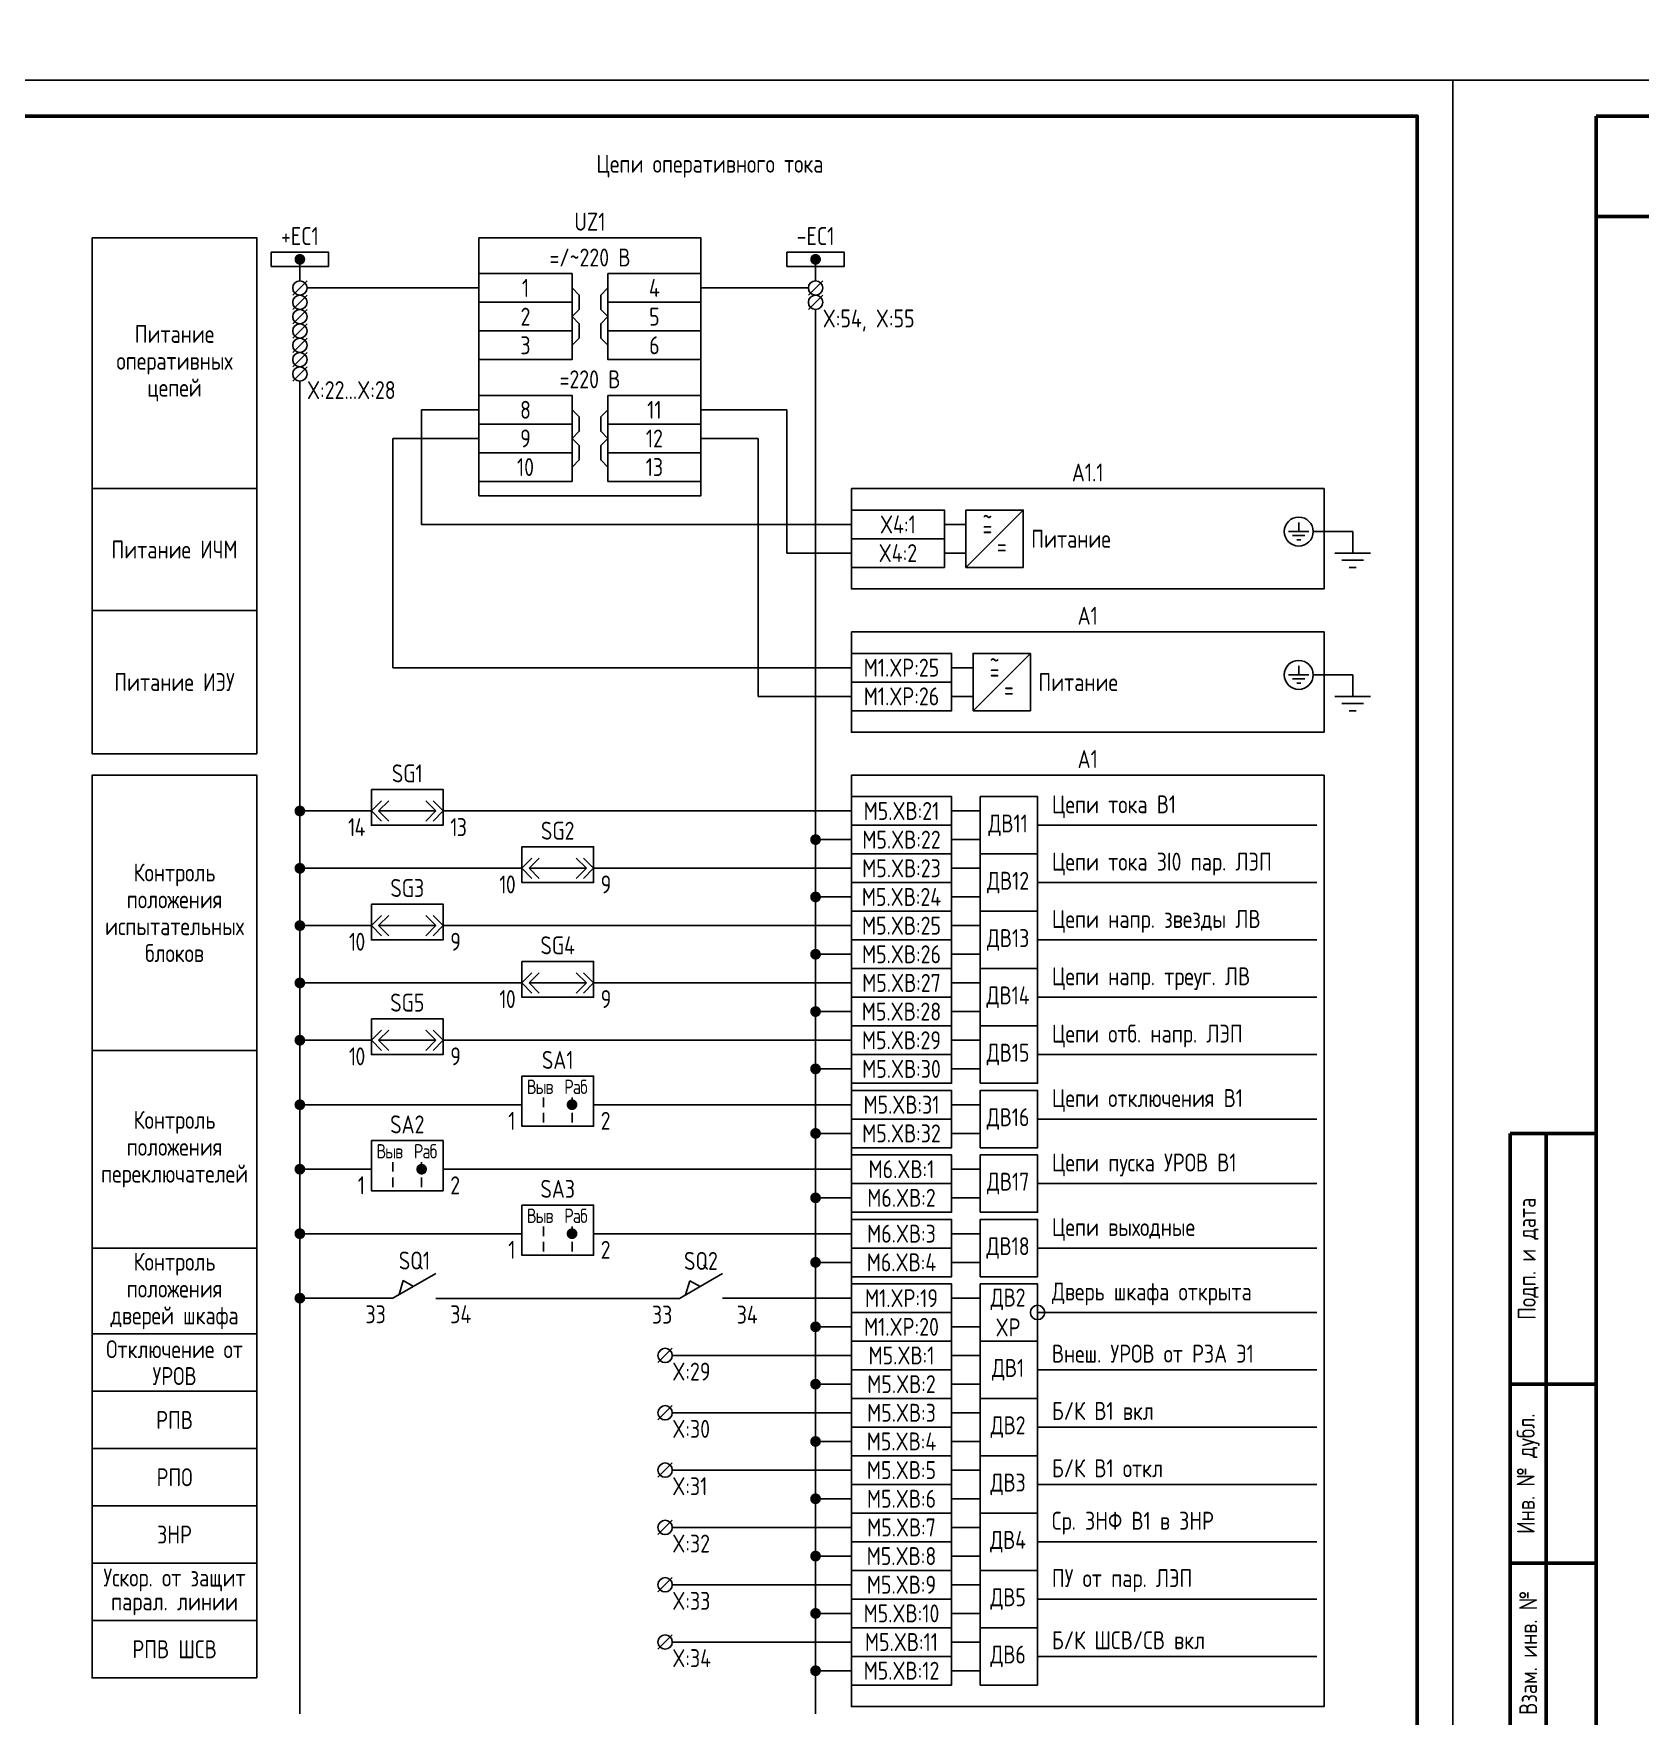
# Model space of a CAD drawing. Header units: millimetres. Extents: x -863 to 2106, y -90 to 586.
# Drawn here: x 221.8 to 446.2, y 68.6 to 303.5 of the extents above; entities that cross this region are included whole.
import ezdxf

# ---------------------------------------------------------------- set-up
doc = ezdxf.new("R2010")
doc.units = ezdxf.units.MM
doc.styles.add('Gost_type_A', font='GOST_0.TTF')

# ---------------------------------------------------------------- blocks, each defined once
blk = doc.blocks.new('Формат_А3')
blk.add_lwpolyline([(-420, 297), (0, 297), (0, 0), (-420, 0)], close=True)
at = {"lineweight": 50}
blk.add_lwpolyline([(-400, 292), (-5, 292), (-5, 5), (-400, 5)], close=True, dxfattribs=at)
blk = doc.blocks.new('Штамп угловой верхний')
at = {"lineweight": 50}
blk.add_lwpolyline([(0, 0), (70, 0), (70, -14), (0, -14)], close=True, dxfattribs=at)
blk = doc.blocks.new('Штамп левый нижний')
at = {"lineweight": 50}
for points in [[(-12, 145), (-7, 145), (-7, 110), (-12, 110)], [(-7, 145), (0, 145), (0, 110), (-7, 110)], [(-12, 110), (-7, 110), (-7, 85), (-12, 85)], [(-7, 110), (0, 110), (0, 85), (-7, 85)], [(-12, 85), (-7, 85), (-7, 60), (-12, 60)], [(-7, 85), (0, 85), (0, 60), (-7, 60)], [(-12, 60), (-7, 60), (-7, 25), (-12, 25)], [(-7, 60), (0, 60), (0, 25), (-7, 25)], [(-12, 25), (-7, 25), (-7, 0), (-12, 0)], [(-7, 25), (0, 25), (0, 0), (-7, 0)]]:
    blk.add_lwpolyline(points, close=True, dxfattribs=at)
at = {"char_height": 2.5, "attachment_point": 5, "rotation": 90, "style": 'Gost_type_A'}
for s, insert, width in [('Подп. и дата', (-9.5, 127.5), 35), ('Инв. № дубл.', (-9.5, 97.5), 25), ('Взам. инв. №', (-9.5, 72.5), 25), ('Подп. и дата', (-9.5, 42.5), 35), ('Инв. N подл.', (-9.5, 12.5), 25)]:
    blk.add_mtext(s, dxfattribs=dict(at, insert=insert, width=width))
blk = doc.blocks.new('POINT')
at = {"const_width": 0.75}
blk.add_lwpolyline([(-0.375, 0, 1), (0.375, 0, 1)], format="xyb", close=True, dxfattribs=at)
blk = doc.blocks.new('Шинка')
blk.add_lwpolyline([(-4, 1), (4, 1), (4, -1), (-4, -1)], close=True)
blk.add_blockref('POINT', (0, 0))
blk = doc.blocks.new('БИ_разъем')
for p, q in [((0, 0), (1.41, 1.41)), ((0, 0), (1.41, 1.41)), ((0, 0), (1.41, -1.41)), ((0, 0), (1.41, -1.41)), ((1, 0), (2.41, 1.41)), ((1, 0), (2.41, -1.41)), ((1, 0), (9, 0)), ((9, 0), (7.59, 1.41)), ((9, 0), (7.59, -1.41)), ((10, 0), (8.59, 1.41)), ((10, 0), (8.59, 1.41)), ((10, 0), (8.59, -1.41)), ((10, 0), (8.59, -1.41))]:
    blk.add_line(p, q)
blk = doc.blocks.new('Переключатель_положение')
for p, q in [((2, 1), (2, -0.34)), ((2, -1.14), (2, -2.49))]:
    blk.add_line(p, q)

msp = doc.modelspace()

# ---------------------------------------------------------------- linework, layer by layer
for p, q in [((259, 272), (259, 269)), ((331, 272), (331, 269)), ((260, 269), (258, 267)), ((260.01, 268), (284, 268)), ((315, 268), (330, 268)), ((332, 269), (330, 267)), ((260, 267), (258, 265)), ((332, 267), (330, 265)), ((260, 265), (258, 263)), ((331, 265), (331, 69)), ((260, 263), (258, 261)), ((260, 261), (258, 259)), ((260, 259), (258, 257)), ((260, 257), (258, 255)), ((259, 255), (259, 69)), ((284, 251), (276, 251)), ((276, 251), (276, 235)), ((315, 251), (327, 251)), ((327, 231), (327, 251)), ((272, 247), (272, 215)), ((284, 247), (272, 247)), ((315, 247), (323, 247)), ((323, 211), (323, 247)), ((336, 235), (276, 235)), ((352, 229), (352, 237)), ((352, 229), (360, 237)), ((400.48, 234), (406, 234)), ((336, 231), (327, 231)), ((353, 209), (353, 217)), ((353, 209), (361, 217)), ((336, 215), (272, 215)), ((400.48, 214), (406, 214)), ((336, 211), (323, 211)), ((269, 195), (259, 195)), ((279, 195), (336, 195)), ((350, 195), (354, 195)), ((362, 193), (401, 193)), ((331, 191), (336, 191)), ((350, 191), (354, 191)), ((290, 187), (259, 187)), ((300, 187), (336, 187)), ((350, 187), (354, 187)), ((362, 185), (401, 185)), ((331, 183), (336, 183)), ((350, 183), (354, 183)), ((269, 179), (259, 179)), ((279, 179), (336, 179)), ((350, 179), (354, 179)), ((362, 177), (401, 177)), ((331, 175), (336, 175)), ((350, 175), (354, 175)), ((290, 171), (259, 171)), ((300, 171), (336, 171)), ((350, 171), (354, 171)), ((331, 167), (336, 167)), ((350, 167), (354, 167)), ((362, 169), (401, 169)), ((269, 163), (259, 163)), ((279, 163), (336, 163)), ((350, 163), (354, 163)), ((362, 161), (401, 161)), ((331, 159), (336, 159)), ((350, 159), (354, 159)), ((259, 154), (290, 154)), ((300, 154), (336, 154)), ((350, 154), (354, 154)), ((362, 152), (401, 152)), ((331, 150), (336, 150)), ((331, 150), (336, 150)), ((350, 150), (354, 150)), ((269, 145), (259, 145)), ((279, 145), (336, 145)), ((350, 145), (354, 145)), ((331, 141), (336, 141)), ((331, 141), (336, 141)), ((350, 141), (354, 141)), ((362, 143), (401, 143)), ((259, 136), (290, 136)), ((300, 136), (336, 136)), ((350, 136), (354, 136)), ((362, 134), (401, 134)), ((331, 132), (336, 132)), ((331, 132), (336, 132)), ((350, 132), (354, 132)), ((272, 127), (278, 130.46)), ((272.86, 127.5), (273.43, 129.48)), ((273.43, 129.48), (274.87, 128.65)), ((312, 126.95), (318, 130.42)), ((312.86, 127.45), (313.43, 129.44)), ((313.43, 129.44), (314.87, 128.61)), ((272, 127), (259, 127)), ((312, 126.95), (278, 126.95)), ((318, 127), (336, 127)), ((350, 127), (354, 127)), ((362, 125), (401, 125)), ((331, 123), (336, 123)), ((331, 123), (336, 123)), ((350, 123), (354, 123)), ((311, 120), (309, 118)), ((336, 119), (311, 119)), ((350, 119), (354, 119)), ((362, 117), (401, 117)), ((331, 115), (336, 115)), ((331, 115), (336, 115)), ((350, 115), (354, 115)), ((311, 112), (309, 110)), ((336, 111), (311, 111)), ((350, 111), (354, 111)), ((362, 109), (401, 109)), ((331, 107), (336, 107)), ((331, 107), (336, 107)), ((350, 107), (354, 107)), ((311, 104), (309, 102)), ((336, 103), (311, 103)), ((350, 103), (354, 103)), ((362, 101), (401, 101)), ((331, 99), (336, 99)), ((331, 99), (336, 99)), ((350, 99), (354, 99)), ((311, 96), (309, 94)), ((336, 95), (311, 95)), ((350, 95), (354, 95)), ((362, 93), (401, 93)), ((331, 91), (336, 91)), ((331, 91), (336, 91)), ((350, 91), (354, 91)), ((311, 88), (309, 86)), ((336, 87), (311, 87)), ((350, 87), (354, 87)), ((362, 85), (401, 85)), ((331, 83), (336, 83)), ((331, 83), (336, 83)), ((350, 83), (354, 83)), ((311, 80), (309, 78)), ((336, 79), (311, 79)), ((350, 79), (354, 79)), ((362, 77), (401, 77)), ((331, 75), (336, 75)), ((331, 75), (336, 75)), ((350, 75), (354, 75))]:
    msp.add_line(p, q)
at = {"ltscale": 4}
for p, q in [((349, 235), (352, 235)), ((349, 231), (352, 231)), ((350, 215), (353, 215)), ((350, 211), (353, 211))]:
    msp.add_line(p, q, dxfattribs=at)
at = {"ltscale": 4.32}
for p, q in [((398.46, 235.28), (398.46, 234)), ((399.89, 234), (397.04, 234)), ((399.32, 233.43), (397.61, 233.43)), ((398.75, 232.86), (398.18, 232.86)), ((406, 234), (406, 231)), ((408.5, 231), (403.5, 231)), ((407.5, 230), (404.5, 230)), ((406.5, 229), (405.5, 229)), ((399.89, 214), (397.04, 214)), ((398.46, 215.28), (398.46, 214)), ((406, 214), (406, 211)), ((399.32, 213.43), (397.61, 213.43)), ((398.75, 212.86), (398.18, 212.86)), ((408.5, 211), (403.5, 211)), ((407.5, 210), (404.5, 210)), ((406.5, 209), (405.5, 209))]:
    msp.add_line(p, q, dxfattribs=at)
for points in [[(0, 513), (761, 513), (761, 297), (0, 297)], [(253, 240), (230, 240), (230, 275), (253, 275)], [(284, 275), (315, 275), (315, 239), (284, 239)], [(284, 270), (297, 270), (297, 266), (284, 266)], [(302, 270), (315, 270), (315, 266), (302, 266)], [(284, 266), (297, 266), (297, 262), (284, 262)], [(302, 266), (315, 266), (315, 262), (302, 262)], [(284, 262), (297, 262), (297, 258), (284, 258)], [(302, 262), (315, 262), (315, 258), (302, 258)], [(284, 253), (297, 253), (297, 249), (284, 249)], [(302, 253), (315, 253), (315, 249), (302, 249)], [(284, 249), (297, 249), (297, 245), (284, 245)], [(302, 249), (315, 249), (315, 245), (302, 245)], [(284, 245), (297, 245), (297, 241), (284, 241)], [(302, 245), (315, 245), (315, 241), (302, 241)], [(253, 223), (230, 223), (230, 240), (253, 240)], [(336, 240), (402, 240), (402, 226), (336, 226)], [(336, 237), (349, 237), (349, 233), (336, 233)], [(336, 233), (349, 233), (349, 229), (336, 229)], [(253, 203), (230, 203), (230, 223), (253, 223)], [(336, 220), (402, 220), (402, 206), (336, 206)], [(336, 217), (350, 217), (350, 213), (336, 213)], [(336, 213), (350, 213), (350, 209), (336, 209)], [(253, 161.59), (230, 161.59), (230, 200), (253, 200)], [(336, 200), (402, 200), (402, 70), (336, 70)], [(269, 198), (279, 198), (279, 193), (269, 193)], [(336, 197), (350, 197), (350, 193), (336, 193)], [(336, 193), (350, 193), (350, 189), (336, 189)], [(290, 190), (300, 190), (300, 185), (290, 185)], [(336, 189), (350, 189), (350, 185), (336, 185)], [(336, 185), (350, 185), (350, 181), (336, 181)], [(269, 182), (279, 182), (279, 177), (269, 177)], [(336, 181), (350, 181), (350, 177), (336, 177)], [(336, 177), (350, 177), (350, 173), (336, 173)], [(290, 174), (300, 174), (300, 169), (290, 169)], [(336, 173), (350, 173), (350, 169), (336, 169)], [(336, 169), (350, 169), (350, 165), (336, 165)], [(269, 166), (279, 166), (279, 161), (269, 161)], [(336, 165), (350, 165), (350, 161), (336, 161)], [(253, 161.59), (230, 161.59), (230, 134), (253, 134)], [(336, 161), (350, 161), (350, 157), (336, 157)], [(290, 158), (300, 158), (300, 151), (290, 151)], [(336, 156), (350, 156), (350, 152), (336, 152)], [(336, 152), (350, 152), (350, 148), (336, 148)], [(269, 149), (279, 149), (279, 142), (269, 142)], [(336, 147), (350, 147), (350, 143), (336, 143)], [(336, 143), (350, 143), (350, 139), (336, 139)], [(290, 140), (300, 140), (300, 133), (290, 133)], [(336, 138), (350, 138), (350, 134), (336, 134)], [(253, 122), (230, 122), (230, 134), (253, 134)], [(336, 134), (350, 134), (350, 130), (336, 130)], [(336, 129), (350, 129), (350, 125), (336, 125)], [(336, 125), (350, 125), (350, 121), (336, 121)], [(253, 114), (230, 114), (230, 122), (253, 122)], [(336, 121), (350, 121), (350, 117), (336, 117)], [(336, 117), (350, 117), (350, 113), (336, 113)], [(253, 106), (230, 106), (230, 114), (253, 114)], [(336, 113), (350, 113), (350, 109), (336, 109)], [(336, 109), (350, 109), (350, 105), (336, 105)], [(253, 98), (230, 98), (230, 106), (253, 106)], [(336, 105), (350, 105), (350, 101), (336, 101)], [(336, 101), (350, 101), (350, 97), (336, 97)], [(253, 90), (230, 90), (230, 98), (253, 98)], [(336, 97), (350, 97), (350, 93), (336, 93)], [(336, 93), (350, 93), (350, 89), (336, 89)], [(253, 82), (230, 82), (230, 90), (253, 90)], [(336, 89), (350, 89), (350, 85), (336, 85)], [(336, 85), (350, 85), (350, 81), (336, 81)], [(253, 74), (230, 74), (230, 82), (253, 82)], [(336, 81), (350, 81), (350, 77), (336, 77)], [(336, 77), (350, 77), (350, 73), (336, 73)]]:
    msp.add_lwpolyline(points, close=True)
for points in [[(297, 268), (298, 267), (298, 265), (297, 264)], [(302, 268), (301, 267), (301, 265), (302, 264)], [(297, 264), (298, 263), (298, 261), (297, 260)], [(302, 264), (301, 263), (301, 261), (302, 260)], [(297, 251), (298, 250), (298, 248), (297, 247)], [(302, 251), (301, 250), (301, 248), (302, 247)], [(297, 247), (298, 246), (298, 244), (297, 243)], [(302, 247), (301, 246), (301, 244), (302, 243)]]:
    msp.add_lwpolyline(points)
at = {"ltscale": 4}
for points in [[(352, 229), (360, 229), (360, 237), (352, 237)], [(353, 209), (361, 209), (361, 217), (353, 217)], [(354, 189), (362, 189), (362, 197), (354, 197)], [(354, 181), (362, 181), (362, 189), (354, 189)], [(354, 173), (362, 173), (362, 181), (354, 181)], [(354, 165), (362, 165), (362, 173), (354, 173)], [(354, 157), (362, 157), (362, 165), (354, 165)], [(354, 148), (362, 148), (362, 156), (354, 156)], [(354, 139), (362, 139), (362, 147), (354, 147)], [(354, 130), (362, 130), (362, 138), (354, 138)], [(354, 121), (362, 121), (362, 129), (354, 129)], [(354, 113), (362, 113), (362, 121), (354, 121)], [(354, 105), (362, 105), (362, 113), (354, 113)], [(354, 97), (362, 97), (362, 105), (354, 105)], [(354, 89), (362, 89), (362, 97), (354, 97)], [(354, 81), (362, 81), (362, 89), (354, 89)], [(354, 73), (362, 73), (362, 81), (354, 81)]]:
    msp.add_lwpolyline(points, close=True, dxfattribs=at)
for centre, radius in [((259, 268), 1), ((331, 268), 1), ((259, 266), 1), ((331, 266), 1), ((259, 264), 1), ((259, 262), 1), ((259, 260), 1), ((259, 258), 1), ((259, 256), 1), ((398.46, 234), 2.02), ((398.46, 214), 2.02), ((362, 125), 1), ((310, 119), 1), ((310, 111), 1), ((310, 103), 1), ((310, 95), 1), ((310, 87), 1), ((310, 79), 1)]:
    msp.add_circle(centre, radius)

# ---------------------------------------------------------------- block references
at = {"color": 1}
for name, p in [('Формат_А3', (420, 0)), ('Формат_А3', (840, 0)), ('Штамп левый нижний', (440, 5))]:
    msp.add_blockref(name, p, dxfattribs=at)
for name, p in [('Штамп угловой верхний', (440, 292)), ('Шинка', (259, 272)), ('Шинка', (331, 272)), ('POINT', (259, 195)), ('БИ_разъем', (269, 195)), ('POINT', (331, 191)), ('БИ_разъем', (290, 187)), ('POINT', (259, 187)), ('POINT', (331, 183)), ('POINT', (259, 179)), ('БИ_разъем', (269, 179)), ('POINT', (331, 175)), ('POINT', (259, 171)), ('БИ_разъем', (290, 171)), ('POINT', (331, 167)), ('БИ_разъем', (269, 163)), ('POINT', (259, 163)), ('POINT', (331, 159)), ('POINT', (259, 154)), ('Переключатель_положение', (291, 154)), ('POINT', (297, 154)), ('Переключатель_положение', (295, 154)), ('POINT', (331, 150)), ('POINT', (331, 150)), ('POINT', (259, 145)), ('Переключатель_положение', (270, 145)), ('POINT', (276, 145)), ('Переключатель_положение', (274, 145)), ('POINT', (331, 141)), ('POINT', (331, 141)), ('POINT', (259, 136)), ('Переключатель_положение', (291, 136)), ('POINT', (297, 136)), ('Переключатель_положение', (295, 136)), ('POINT', (331, 132)), ('POINT', (331, 132)), ('POINT', (259, 127)), ('POINT', (331, 123)), ('POINT', (331, 123)), ('POINT', (331, 115)), ('POINT', (331, 115)), ('POINT', (331, 107)), ('POINT', (331, 107)), ('POINT', (331, 99)), ('POINT', (331, 99)), ('POINT', (331, 91)), ('POINT', (331, 91)), ('POINT', (331, 83)), ('POINT', (331, 83)), ('POINT', (331, 75)), ('POINT', (331, 75))]:
    msp.add_blockref(name, p)

# ---------------------------------------------------------------- texts
at = {"char_height": 2.5, "style": 'Gost_type_A'}
for s, insert, width, attachment_point, line_spacing_factor in [('Цепи оперативного тока', (316.25, 285), 197.5, 5, 0.9), ('UZ1', (299.5, 276), 31, 8, 0.9), ('=/~220 В', (299.5, 271), 31, 8, 0.9), ('X:54, X:55', (332, 265), 16, 1, 0.9), ('Питание оперативных цепей', (241.5, 257.5), 23, 5, 0.9), ('=220 В', (299.5, 254), 31, 8, 0.9), ('X:22...X:28', (260, 255), 16, 1, 0.9), ('A1.1', (369, 241), 66, 8, 0.9), ('Питание ИЧМ', (241.5, 231.5), 23, 5, 0.9), ('A1', (369, 221), 66, 8, 0.9), ('Питание ИЭУ', (241.5, 213), 23, 5, 0.9), ('A1', (369, 201), 66, 8, 0.9), ('SG1', (274, 199), 10, 8, 0.9), ('{\\T0.9;14}', (268, 194), 5, 3, 0.9), ('{\\T0.9;13}', (280, 194), 5, 1, 0.9), ('SG2', (295, 191), 10, 8, 0.9), ('Контроль положения\\Pиспытательных блоков', (241.5, 180.79), 23, 5, 0.9), ('{\\T0.9;10}', (289, 186), 5, 3, 0.9), ('{\\T0.9;9}', (301, 186), 5, 1, 0.9), ('SG3', (274, 183), 10, 8, 0.9), ('{\\T0.9;10}', (268, 178), 5, 3, 0.9), ('{\\T0.9;9}', (280, 178), 5, 1, 0.9), ('SG4', (295, 175), 10, 8, 0.9), ('SG5', (274, 167), 10, 8, 0.9), ('{\\T0.9;10}', (289, 170), 5, 3, 0.9), ('{\\T0.9;9}', (301, 170), 5, 1, 0.9), ('{\\T0.9;10}', (268, 162), 5, 3, 0.9), ('{\\T0.9;9}', (280, 162), 5, 1, 0.9), ('Контроль положения\\Pпереключателей', (241.5, 147.79), 23, 5, 0.9), ('Контроль положения\\Pдверей шкафа', (241.5, 128), 23, 5, 0.9), ('Отключение от УРОВ', (241.5, 118), 23, 5, 0.9), ('X:29', (311, 118), 8, 1, 0.9), ('РПВ', (241.5, 110), 23, 5, 0.9), ('X:30', (311, 110), 8, 1, 0.9), ('РПО', (241.5, 102), 23, 5, 0.9), ('X:31', (311, 102), 8, 1, 0.9), ('ЗНР', (241.5, 94), 23, 5, 0.9), ('X:32', (311, 94), 8, 1, 0.9), ('Ускор. от защит парал. линии', (241.5, 86), 23, 5, 0.8), ('X:33', (311, 86), 8, 1, 0.9), ('РПВ ШСВ', (241.5, 78), 23, 5, 0.9), ('X:34', (311, 78), 8, 1, 0.9)]:
    msp.add_mtext(s, dxfattribs=dict(at, insert=insert, width=width, attachment_point=attachment_point, line_spacing_factor=line_spacing_factor))
at = {"style": 'Gost_type_A'}
for s, insert, char_height, width, attachment_point in [('+EC1', (259, 274), 2.5, 10, 8), ('-EC1', (331, 274), 2.5, 10, 8), ('1', (290.5, 268), 2.5, 13, 5), ('4', (308.5, 268), 2.5, 13, 5), ('2', (290.5, 264), 2.5, 13, 5), ('5', (308.5, 264), 2.5, 13, 5), ('3', (290.5, 260), 2.5, 13, 5), ('6', (308.5, 260), 2.5, 13, 5), ('8', (290.5, 251), 2.5, 13, 5), ('11', (308.5, 251), 2.5, 13, 5), ('9', (290.5, 247), 2.5, 13, 5), ('12', (308.5, 247), 2.5, 13, 5), ('10', (290.5, 243), 2.5, 13, 5), ('13', (308.5, 243), 2.5, 13, 5), ('X4:1', (342.5, 235), 2.5, 13, 5), ('~', (355, 236.03), 2.5, 2.7, 5), ('=', (355, 234.53), 2.5, 6, 5), ('Питание', (366.67, 232.99), 2.5, 11.3452, 5), ('X4:2', (342.5, 231), 2.5, 13, 5), ('=', (357, 232), 2.5, 6, 5), ('M1.XP:25', (343, 215), 2.5, 13.9956, 5), ('~', (356, 216.03), 2.5, 2.7, 5), ('=', (356, 214.53), 2.5, 6, 5), ('Питание', (367.67, 212.99), 2.5, 11.3452, 5), ('M1.XP:26', (343, 211), 2.5, 13.9956, 5), ('=', (358, 212), 2.5, 6, 5), ('M5.XВ:21', (343, 195), 2.5, 14, 5), ('Цепи тока В1', (364, 194), 2.5, 27.8465, 7), ('ДВ11', (357.88, 193), 2.5, 7.7588, 5), ('M5.XВ:22', (343, 191), 2.5, 14, 5), ('M5.XВ:23', (343, 187), 2.5, 14, 5), ('Цепи тока 3I0 пар. ЛЭП', (364, 186), 2.5, 37.4344, 7), ('ДВ12', (357.88, 185), 2.5, 7.7588, 5), ('M5.XВ:24', (343, 183), 2.5, 14, 5), ('Цепи напр. звезды ЛВ', (364, 178), 2.5, 39.3936, 7), ('M5.XВ:25', (343, 179), 2.5, 14, 5), ('ДВ13', (357.88, 177), 2.5, 7.7588, 5), ('M5.XВ:26', (343, 175), 2.5, 14, 5), ('M5.XВ:27', (343, 171), 2.5, 14, 5), ('Цепи напр. треуг. ЛВ', (364, 170), 2.5, 30.8621, 7), ('ДВ14', (357.88, 169), 2.5, 7.7588, 5), ('M5.XВ:28', (343, 167), 2.5, 14, 5), ('Цепи отб. напр. ЛЭП', (364, 162), 2.5, 44.8565, 7), ('M5.XВ:29', (343, 163), 2.5, 14, 5), ('ДВ15', (357.88, 161), 2.5, 7.7588, 5), ('SA1', (295, 159), 2.5, 10, 8), ('M5.XВ:30', (343, 159), 2.5, 14, 5), ('{\\T0.9;Выв}', (292.5, 156.5), 2, 5, 5), ('{\\T0.9;Раб}', (297.5, 156.5), 2, 5, 5), ('M5.XВ:31', (343, 154), 2.5, 14, 5), ('Цепи отключения В1', (364, 153), 2.5, 27.8465, 7), ('{\\T0.9;1}', (289, 153), 2.5, 5, 3), ('{\\T0.9;2}', (301, 153), 2.5, 5, 1), ('ДВ16', (357.88, 152), 2.5, 7.7588, 5), ('SA2', (274, 150), 2.5, 10, 8), ('M5.XВ:32', (343, 150), 2.5, 14, 5), ('{\\T0.9;Выв}', (271.5, 147.5), 2, 5, 5), ('{\\T0.9;Раб}', (276.5, 147.5), 2, 5, 5), ('M6.XВ:1', (343, 145), 2.5, 14, 5), ('Цепи пуска УРОВ В1', (364, 144), 2.5, 27.8465, 7), ('{\\T0.9;1}', (268, 144), 2.5, 5, 3), ('{\\T0.9;2}', (280, 144), 2.5, 5, 1), ('SA3', (295, 141), 2.5, 10, 8), ('ДВ17', (357.88, 143), 2.5, 7.7588, 5), ('M6.XВ:2', (343, 141), 2.5, 14, 5), ('{\\T0.9;Выв}', (292.5, 138.5), 2, 5, 5), ('{\\T0.9;Раб}', (297.5, 138.5), 2, 5, 5), ('M6.XВ:3', (343, 136), 2.5, 14, 5), ('Цепи выходные', (364, 135), 2.5, 27.8465, 7), ('{\\T0.9;1}', (289, 135), 2.5, 5, 3), ('{\\T0.9;2}', (301, 135), 2.5, 5, 1), ('ДВ18', (357.88, 134), 2.5, 7.7588, 5), ('SQ1', (275, 131), 2.5, 10, 8), ('SQ2', (315, 130.95), 2.5, 10, 8), ('M6.XВ:4', (343, 132), 2.5, 14, 5), ('M1.XP:19', (343, 127), 2.5, 14, 5), ('ДВ2 XP', (357.88, 125), 2.5, 7.7588, 5), ('Дверь шкафа открыта', (364, 126), 2.5, 37, 7), ('33', (271, 126), 2.5, 6, 3), ('34', (280, 126), 2.5, 6, 1), ('33', (311, 125.95), 2.5, 6, 3), ('34', (320, 125.95), 2.5, 6, 1), ('M1.XP:20', (343, 123), 2.5, 14, 5), ('M5.XВ:1', (343, 119), 2.5, 14, 5), ('Внеш. УРОВ от РЗА Э1', (364, 118), 2.5, 30.8621, 7), ('ДВ1', (357.88, 117), 2.5, 7.7588, 5), ('M5.XВ:2', (343, 115), 2.5, 14, 5), ('M5.XВ:3', (343, 111), 2.5, 14, 5), ('ДВ2', (357.88, 109), 2.5, 7.7588, 5), ('Б/К В1 вкл', (364, 110), 2.5, 27.8465, 7), ('M5.XВ:4', (343, 107), 2.5, 14, 5), ('M5.XВ:5', (343, 103), 2.5, 14, 5), ('Б/К В1 откл', (364, 102), 2.5, 27.8465, 7), ('ДВ3', (357.88, 101), 2.5, 7.7588, 5), ('M5.XВ:6', (343, 99), 2.5, 14, 5), ('Ср. ЗНФ В1 в ЗНР', (364, 94), 2.5, 27.8465, 7), ('M5.XВ:7', (343, 95), 2.5, 14, 5), ('ДВ4', (357.88, 93), 2.5, 7.7588, 5), ('M5.XВ:8', (343, 91), 2.5, 14, 5), ('M5.XВ:9', (343, 87), 2.5, 14, 5), ('ПУ от пар. ЛЭП', (364, 86), 2.5, 27.8465, 7), ('ДВ5', (357.88, 85), 2.5, 7.7588, 5), ('M5.XВ:10', (343, 83), 2.5, 14, 5), ('M5.XВ:11', (343, 79), 2.5, 14, 5), ('Б/К ШСВ/СВ вкл', (364, 78), 2.5, 27.8465, 7), ('ДВ6', (357.88, 77), 2.5, 7.7588, 5), ('M5.XВ:12', (343, 75), 2.5, 14, 5)]:
    msp.add_mtext(s, dxfattribs=dict(at, insert=insert, char_height=char_height, width=width, attachment_point=attachment_point))

doc.saveas('drawing.dxf')
